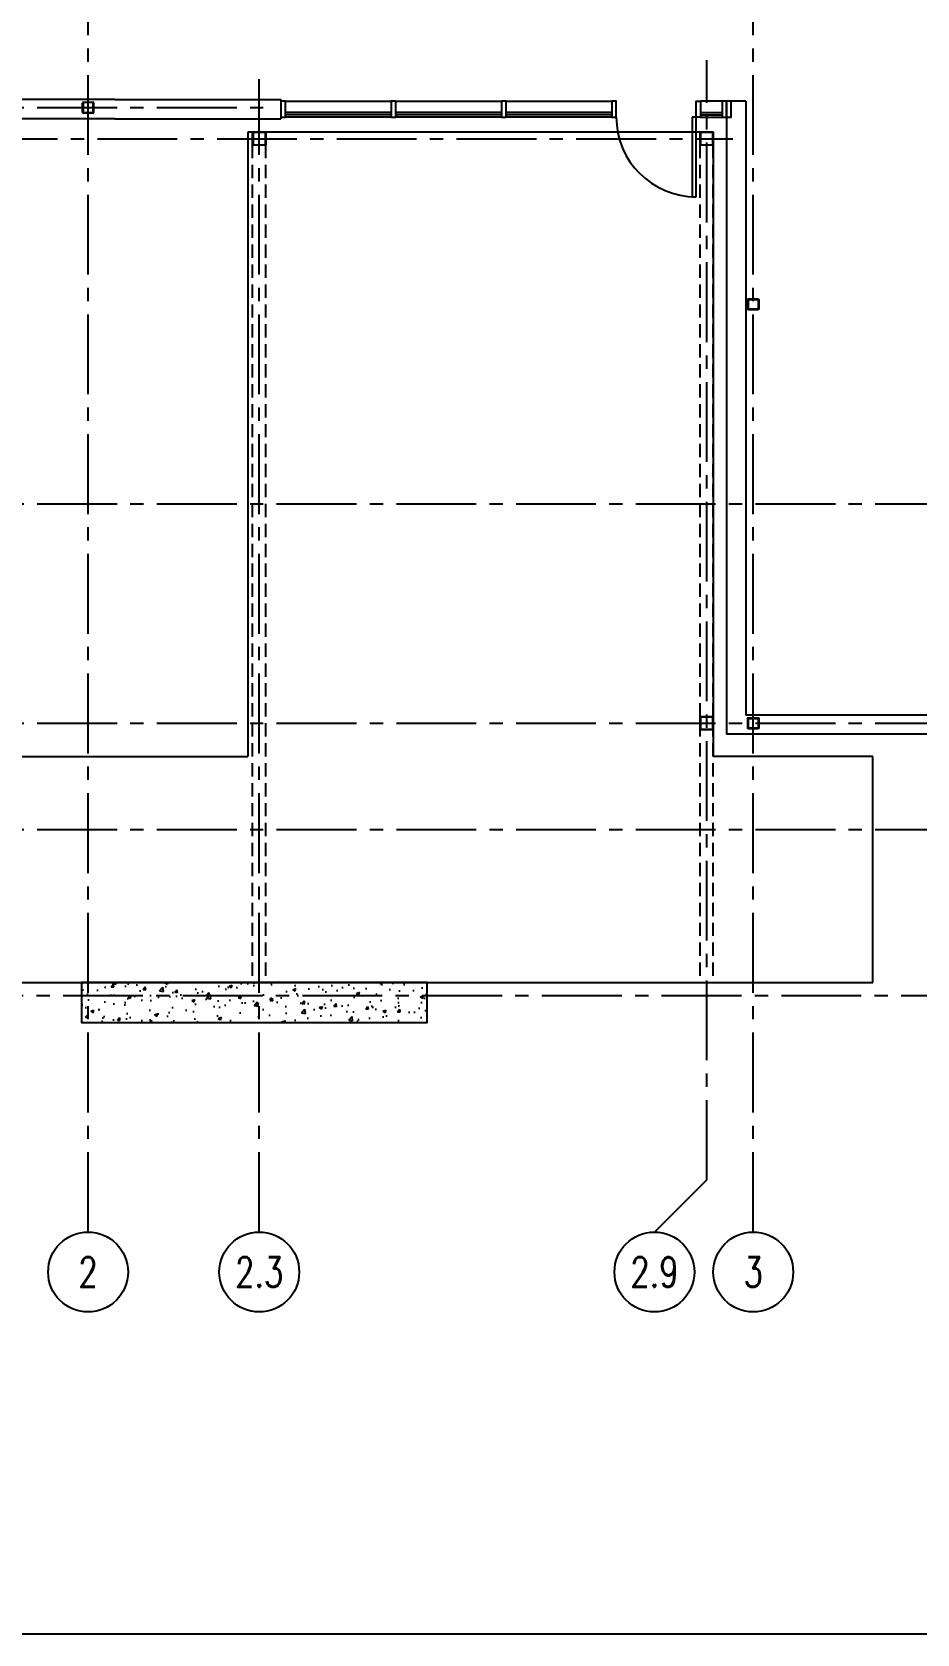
# Model space of a CAD drawing. Header units: inches. Extents: x 0 to 10293, y 0 to 4182.
# Drawn here: x 766 to 1165, y 0 to 723 of the extents above; entities that cross this region are included whole.
import ezdxf
from ezdxf.enums import TextEntityAlignment as Align

# ---------------------------------------------------------------- set-up
doc = ezdxf.new("R2010")
doc.units = ezdxf.units.IN
doc.header["$LTSCALE"] = 48
doc.header["$MEASUREMENT"] = 0
doc.linetypes.add('CENTER2', pattern=[1.125, 0.75, -0.125, 0.125, -0.125])
doc.linetypes.add('HIDDEN2', pattern=[0.1875, 0.125, -0.0625])
doc.layers.add('COLUMNS', color=2, linetype='CENTER2')
doc.layers.add('STL_TUBE', color=5, linetype='Continuous')
doc.styles.add('SIMPLEX', font='SIMPLEX.SHX')

# ---------------------------------------------------------------- blocks, each defined once
blk = doc.blocks.new('90DOOR')
for p, q in [((-0.5, 1), (-0.5, 0)), ((-0.451, 1), (-0.5, 1)), ((-0.451, 0), (-0.451, 1)), ((-0.5, 0), (-0.451, 0))]:
    blk.add_line(p, q)
blk.add_arc((-0.5, 0), 1, 0, 90)
blk = doc.blocks.new('TS5x5')
at = {"layer": 'STL_TUBE', "linetype": 'Continuous'}
for p, q in [((-2.5, -2.125), (-2.5, 2.125)), ((-2.25, 2.125), (-2.25, -2.125)), ((-2.125, 2.5), (2.125, 2.5)), ((2.125, 2.25), (-2.125, 2.25)), ((2.25, -2.125), (2.25, 2.125)), ((2.5, 2.125), (2.5, -2.125)), ((-2.125, -2.25), (2.125, -2.25)), ((2.125, -2.5), (-2.125, -2.5))]:
    blk.add_line(p, q, dxfattribs=at)
for centre, radius, start, end in [((-2.125, 2.125), 0.375, 90, 180), ((-2.125, 2.125), 0.125, 90, 180), ((2.125, 2.125), 0.375, 0, 90), ((2.125, 2.125), 0.125, 0, 90), ((-2.125, -2.125), 0.375, 180, 270), ((-2.125, -2.125), 0.125, 180, 270), ((2.125, -2.125), 0.375, 270, 0), ((2.125, -2.125), 0.125, 270, 0)]:
    blk.add_arc(centre, radius, start, end, dxfattribs=at)

msp = doc.modelspace()

# ---------------------------------------------------------------- hatches: boundary and pattern name
h = msp.add_hatch()
h.set_pattern_fill('AR-CONC', color=256, scale=2, style=0)
h.set_pattern_definition([(50, (588.849, 680.683), (14.3452, -1.25504), [1.5, -16.5]), (355, (588.849, 680.683), (-2.77503, 15.04384), [1.2, -13.2]), (100.4514, (590.045, 680.578), (11.5702, 13.7888), [1.2748, -14.02284]), (46.1842, (588.85, 684.683), (21.3448, -3.3104), [2.25, -24.75]), (96.6356, (590.628, 684.407), (18.69325, 19.48236), [1.9122, -21.0343]), (351.184, (588.85, 684.683), (18.6932, 19.4824), [1.8, -19.8]), (21, (590.849, 683.683), (11.93814, -8.05238), [1.5, -16.5]), (326, (590.849, 683.683), (4.8663, 14.503), [1.2, -13.2]), (71.4514, (591.844, 683.012), (16.80445, 6.4506), [1.2748, -14.02284]), (37.5, (588.849, 680.683), (0.243197, 6.657877), [0, -13.04, 0, -13.4, 0, -13.25]), (7.5, (588.849, 680.683), (5.26139, 7.88823), [0, -7.64, 0, -12.74, 0, -5.05]), (327.5, (584.389, 680.683), (10.67645, -0.4511), [0, -5, 0, -15.6, 0, -20.7]), (317.5, (582.389, 680.683), (11.66372, 2.0021), [0, -6.5, 0, -10.36, 0, -14.7])])
h.paths.add_polyline_path([(788.22419, 293.93307), (788.22419, 275.93307), (944.22419, 275.93307), (944.22419, 293.93307)])

# ---------------------------------------------------------------- linework, layer by layer
at = {"linetype": 'CENTER2'}
for p, q in [((791.22419, 181.33165), (791.22419, 966.51101)), ((1091.22419, 181.33165), (1091.22419, 841.0721)), ((1070.22419, 204.89428), (1070.22419, 710.03885)), ((868.41169, 181.33165), (868.41169, 701.46081)), ((390.25632, 688.68307), (872.81962, 688.68307)), ((417.39248, 674.68307), (1081.94743, 674.68307)), ((390.25632, 509.93307), (3461.90984, 509.93307)), ((390.25632, 410.93307), (3461.90984, 410.93307)), ((390.25632, 362.93307), (3461.90984, 362.93307)), ((3461.90984, 287.93307), (390.25632, 287.93307)), ((1046.66156, 181.33165), (1070.22419, 204.89428))]:
    msp.add_line(p, q, dxfattribs=at)
for p, q in [((803.22419, 692.30807), (597.47419, 692.30807)), ((803.22419, 692.30807), (878.22419, 692.30807)), ((878.22419, 692.30807), (878.22419, 683.68307)), ((880.22419, 691.68307), (927.97419, 691.68307)), ((929.97419, 691.68307), (977.72419, 691.68307)), ((979.72419, 691.68307), (1027.47419, 691.68307)), ((1087.84919, 691.68307), (1067.47419, 691.68307)), ((1087.84919, 691.68307), (1087.84919, 414.55807)), ((803.22419, 683.68307), (588.84919, 683.68307)), ((803.22419, 683.68307), (878.22419, 683.68307)), ((927.97419, 686.43307), (880.22419, 686.43307)), ((927.97419, 685.43307), (880.22419, 685.43307)), ((927.97419, 684.43307), (880.22419, 684.43307)), ((977.72419, 686.43307), (929.97419, 686.43307)), ((977.72419, 685.43307), (929.97419, 685.43307)), ((977.72419, 684.43307), (929.97419, 684.43307)), ((1027.47419, 686.43307), (979.72419, 686.43307)), ((1027.47419, 685.43307), (979.72419, 685.43307)), ((1027.47419, 684.43307), (979.72419, 684.43307)), ((1067.47419, 686.43307), (1077.22419, 686.43307)), ((1067.47419, 685.43307), (1077.22419, 685.43307)), ((1067.47419, 684.43307), (1077.22419, 684.43307)), ((1079.22419, 684.43307), (1079.22419, 405.93307)), ((1073.22419, 677.68307), (863.22419, 677.68307)), ((863.22419, 677.68307), (863.22419, 395.93307)), ((1073.22419, 677.68307), (1073.22419, 395.93307)), ((1073.22419, 671.68307), (1067.22419, 671.68307)), ((1237.84919, 414.55807), (1087.84919, 414.55807)), ((1229.22419, 405.93307), (1079.22419, 405.93307)), ((623.22419, 395.93307), (863.22419, 395.93307)), ((1145.22419, 395.93307), (1073.22419, 395.93307)), ((1145.22419, 293.93307), (1145.22419, 395.93307)), ((623.22419, 293.93307), (1145.22419, 293.93307))]:
    msp.add_line(p, q)
at = {"linetype": 'HIDDEN2'}
for p, q in [((865.41169, 296.93307), (865.41169, 671.68307)), ((871.41169, 296.93307), (871.41169, 671.68307)), ((1067.22419, 296.93307), (1067.22419, 671.68307)), ((1073.22419, 296.93307), (1073.22419, 671.68307))]:
    msp.add_line(p, q, dxfattribs=at)
at = {"flags": 128}
for points in [[(878.22419, 691.68307), (878.22419, 684.43307), (880.22419, 684.43307), (880.22419, 691.68307)], [(927.97419, 691.68307), (927.97419, 684.43307), (929.97419, 684.43307), (929.97419, 691.68307)], [(977.72419, 691.68307), (977.72419, 684.43307), (979.72419, 684.43307), (979.72419, 691.68307)], [(1027.47419, 691.68307), (1027.47419, 684.43307), (1029.47419, 684.43307), (1029.47419, 691.68307)], [(1067.47419, 691.68307), (1067.47419, 684.43307), (1065.47419, 684.43307), (1065.47419, 691.68307)], [(1077.22419, 691.68307), (1077.22419, 684.43307), (1079.22419, 684.43307), (1079.22419, 691.68307)], [(1079.22419, 691.68307), (1079.22419, 684.43307), (1081.22419, 684.43307), (1081.22419, 691.68307)], [(788.22419, 293.93307), (788.22419, 275.93307), (944.22419, 275.93307), (944.22419, 293.93307)]]:
    msp.add_lwpolyline(points, close=True, dxfattribs=at)
at = {"linetype": 'Continuous'}
for centre in [(791.22419, 163.31725), (868.41169, 163.31725), (1046.66156, 163.31725), (1091.22419, 163.31725)]:
    msp.add_circle(centre, 18.0144, dxfattribs=at)
at = {"layer": 'COLUMNS', "linetype": 'HIDDEN2'}
msp.add_line((871.41169, 671.68307), (865.41169, 671.68307), dxfattribs=at)
at = {"layer": 'COLUMNS', "linetype": 'Continuous', "flags": 128}
for points in [[(868.41169, 677.68307), (871.03669, 677.68307, -0.414213562), (871.41169, 677.30807), (871.41169, 672.05807, -0.414213562), (871.03669, 671.68307), (865.78669, 671.68307, -0.414213562), (865.41169, 672.05807), (865.41169, 677.30807, -0.414213562), (865.78669, 677.68307), (868.41169, 677.68307)], [(868.41169, 677.43307), (865.78669, 677.43307, 0.414213562), (865.66169, 677.30807), (865.66169, 672.05807, 0.414213562), (865.78669, 671.93307), (871.03669, 671.93307, 0.414213562), (871.16169, 672.05807), (871.16169, 677.30807, 0.414213562), (871.03669, 677.43307), (868.41169, 677.43307)], [(1070.22419, 677.68307), (1072.84919, 677.68307, -0.414213562), (1073.22419, 677.30807), (1073.22419, 672.05807, -0.414213562), (1072.84919, 671.68307), (1067.59919, 671.68307, -0.414213562), (1067.22419, 672.05807), (1067.22419, 677.30807, -0.414213562), (1067.59919, 677.68307), (1070.22419, 677.68307)], [(1070.22419, 677.43307), (1067.59919, 677.43307, 0.414213562), (1067.47419, 677.30807), (1067.47419, 672.05807, 0.414213562), (1067.59919, 671.93307), (1072.84919, 671.93307, 0.414213562), (1072.97419, 672.05807), (1072.97419, 677.30807, 0.414213562), (1072.84919, 677.43307), (1070.22419, 677.43307)], [(1070.22419, 413.93307), (1072.84919, 413.93307, -0.414213562), (1073.22419, 413.55807), (1073.22419, 408.30807, -0.414213562), (1072.84919, 407.93307), (1067.59919, 407.93307, -0.414213562), (1067.22419, 408.30807), (1067.22419, 413.55807, -0.414213562), (1067.59919, 413.93307), (1070.22419, 413.93307)], [(1070.22419, 413.68307), (1067.59919, 413.68307, 0.414213562), (1067.47419, 413.55807), (1067.47419, 408.30807, 0.414213562), (1067.59919, 408.18307), (1072.84919, 408.18307, 0.414213562), (1072.97419, 408.30807), (1072.97419, 413.55807, 0.414213562), (1072.84919, 413.68307), (1070.22419, 413.68307)]]:
    msp.add_lwpolyline(points, format="xyb", dxfattribs=at)
for points in [[(1089.09919, 597.43307, -0.414213562), (1088.72419, 597.80807), (1088.72419, 602.05807, -0.414213562), (1089.09919, 602.43307), (1093.34919, 602.43307, -0.414213562), (1093.72419, 602.05807), (1093.72419, 597.80807, -0.414213562), (1093.34919, 597.43307)], [(1089.09919, 597.74557, -0.414213562), (1089.03669, 597.80807), (1089.03669, 602.05807, -0.414213562), (1089.09919, 602.12057), (1093.34919, 602.12057, -0.414213562), (1093.41169, 602.05807), (1093.41169, 597.80807, -0.414213562), (1093.34919, 597.74557)], [(1089.09919, 408.43307, -0.414213562), (1088.72419, 408.80807), (1088.72419, 413.05807, -0.414213562), (1089.09919, 413.43307), (1093.34919, 413.43307, -0.414213562), (1093.72419, 413.05807), (1093.72419, 408.80807, -0.414213562), (1093.34919, 408.43307)], [(1089.09919, 408.74557, -0.414213562), (1089.03669, 408.80807), (1089.03669, 413.05807, -0.414213562), (1089.09919, 413.12057), (1093.34919, 413.12057, -0.414213562), (1093.41169, 413.05807), (1093.41169, 408.80807, -0.414213562), (1093.34919, 408.74557)]]:
    msp.add_lwpolyline(points, format="xyb", close=True, dxfattribs=at)
at = {"layer": 'Defpoints'}
msp.add_line((0, 0), (10200, 0), dxfattribs=at)

# ---------------------------------------------------------------- block references
at = {"xscale": 36, "yscale": 36, "zscale": 36, "rotation": 180}
msp.add_blockref('90DOOR', (1047.47414, 684.43307), dxfattribs=at)
at = {"layer": 'COLUMNS', "linetype": 'Continuous'}
msp.add_blockref('TS5x5', (791.22419, 688.68307), dxfattribs=at)

# ---------------------------------------------------------------- texts
at = {"linetype": 'Continuous', "style": 'SIMPLEX', "width": 0.75}
for s, p in [('2', (791.22419, 163.31725)), ('2.3', (868.41169, 163.31725)), ('2.9', (1046.66156, 163.31725)), ('3', (1091.22419, 163.31725))]:
    msp.add_text(s, height=13.5108, dxfattribs=at).set_placement(p, align=Align.MIDDLE)

doc.saveas('drawing.dxf')
